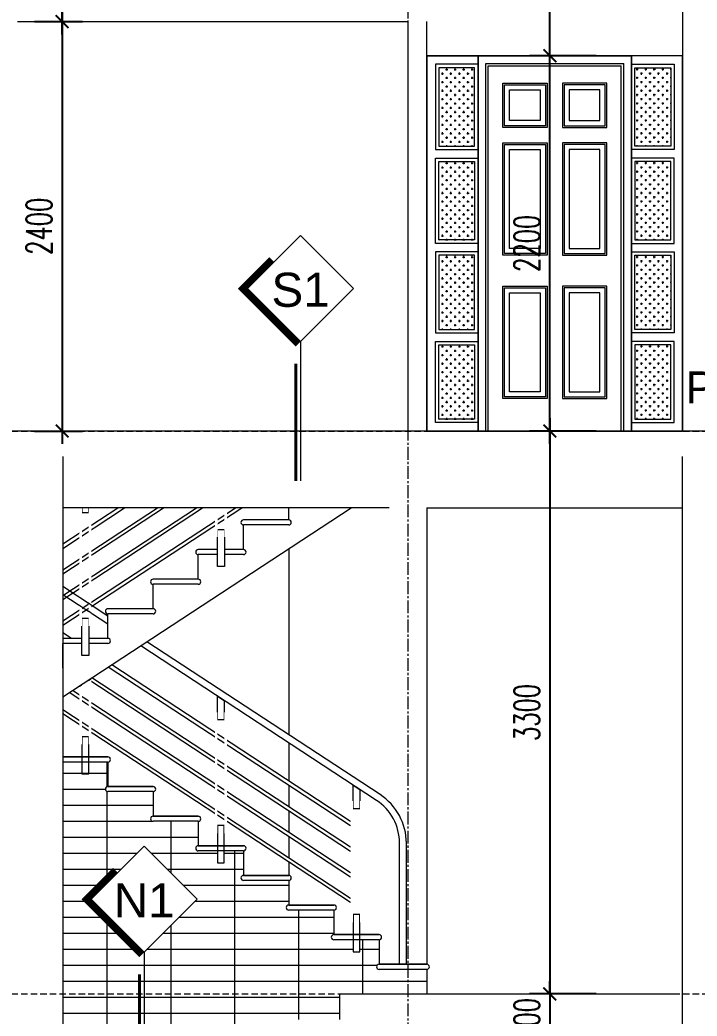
# Model space of a CAD drawing. Header units: millimetres. Extents: x -229618 to 2906, y -178063 to 96806.
# Drawn here: x -23834 to -19864, y -150935 to -145095 of the extents above; entities that cross this region are included whole.
import ezdxf
from ezdxf.enums import TextEntityAlignment as Align
from ezdxf.xclip import XClip

# ---------------------------------------------------------------- set-up
doc = ezdxf.new("R2010")
doc.units = ezdxf.units.MM
doc.header["$LTSCALE"] = 200
doc.header["$MEASUREMENT"] = 0
doc.header["$XCLIPFRAME"] = 0
doc.set_wipeout_variables(frame=1)
doc.header["$PDMODE"] = 3
doc.header["$PDSIZE"] = 50
doc.linetypes.add('CENTER2', pattern=[1.125, 0.75, -0.125, 0.125, -0.125])
doc.linetypes.add('DASHED2', pattern=[0.375, 0.25, -0.125])
doc.layers.get('0').update_dxf_attribs({"color": 95, "linetype": 'CONTINUOUS'})
doc.layers.get('DEFPOINTS').update_dxf_attribs({"linetype": 'CONTINUOUS'})
for name, color, linetype, lineweight in [('cat', 1, 'CONTINUOUS', 40), ('hatch', 250, 'CONTINUOUS', 5), ('nho', 252, 'CONTINUOUS', 15), ('thay', 7, 'CONTINUOUS', 18), ('tim', 18, 'CENTER2', 9)]:
    doc.layers.add(name, color=color, linetype=linetype, lineweight=lineweight)
doc.layers.add('DIM', color=251, linetype='CONTINUOUS')
doc.layers.add('TEXT', color=33, linetype='CONTINUOUS')
doc.styles.add('Aria H iso', font='Vharial_0.ttf')
doc.styles.add('CHU HOA Day', font='Vharial_0.ttf')
doc.styles.add('Scale', font='vnsimli.shx', dxfattribs={"width": 0.65, "bigfont": 'bigfont.shx'})
doc.dimstyles.new('Scale', dxfattribs={"dimscale": 75, "dimtxt": 2, "dimasz": 1, "dimexe": 1.6, "dimexo": 0, "dimgap": 0.8, "dimtad": 1, "dimdec": 0, "dimzin": 0, "dimdsep": 46, "dimtxsty": 'Scale', "dimblk": 'ARCHTICK', "dimcen": 0.1, "dimdle": 1, "dimclrd": 256, "dimclre": 256, "dimclrt": 3, "dimadec": 0, "dimazin": 0, "dimtfac": 1, "dimtdec": 0, "dimtix": 1, "dimtmove": 2, "dimatfit": 3, "dimldrblk": 'ARCHTICK', "dimfxl": 0, "dimtolj": 1, "dimtzin": 0, "dimarcsym": 0})

# ---------------------------------------------------------------- blocks, each defined once
blk = doc.blocks.new('cthang')
for points in [[(-20, 738), (-20, 877.1), (20, 850.9), (20, 738)], [(-20, 118), (-20, -100), (20, -100), (20, 118)]]:
    blk.add_lwpolyline(points, close=True)
for points in [[(-20, 73), (-35, 73), (-35, 783), (-20, 783)], [(20, 73), (35, 73), (35, 783), (20, 783)]]:
    blk.add_wipeout(points)
blk = doc.blocks.new('_ArchTick')
at = {"color": 0, "linetype": 'ByBlock', "const_width": 0.15}
blk.add_lwpolyline([(-0.5, -0.5), (0.5, 0.5)], dxfattribs=at)
blk = doc.blocks.new('*D2584')
at = {"layer": 'DEFPOINTS', "color": 0, "linetype": 'Continuous'}
for p in [(-20456.1, -147504.9), (-20727, -150804.9), (-20456.1, -150804.9)]:
    blk.add_point(p, dxfattribs=at)
at = {"layer": 'DIM', "linetype": 'Continuous', "lineweight": -2}
for p, q in [((-20727, -147429.9), (-20727, -150879.9)), ((-20456.1, -147504.9), (-20847, -147504.9)), ((-20456.1, -150804.9), (-20847, -150804.9))]:
    blk.add_line(p, q, dxfattribs=at)
at = {"layer": 'DIM', "linetype": 'Continuous', "lineweight": -2, "xscale": 75, "yscale": 75, "zscale": 75}
for p, rotation in [((-20727, -147504.9), 90), ((-20727, -150804.9), 270)]:
    blk.add_blockref('_ArchTick', p, dxfattribs=dict(at, rotation=rotation))
at = {"layer": 'DIM', "color": 3, "linetype": 'Continuous', "insert": (-20862, -149154.9), "char_height": 150, "attachment_point": 5, "rotation": 90, "style": 'Scale'}
blk.add_mtext('\\A1;3300', dxfattribs=at)
blk = doc.blocks.new('*D2518')
at = {"layer": 'DEFPOINTS', "color": 0, "linetype": 'Continuous'}
for p in [(-20456.1, -150804.9), (-20727, -151104.9), (-20456.1, -151104.9)]:
    blk.add_point(p, dxfattribs=at)
at = {"layer": 'DIM', "linetype": 'Continuous', "lineweight": -2}
for p, q in [((-20727, -150804.9), (-20727, -150729.9)), ((-20456.1, -150804.9), (-20847, -150804.9)), ((-20727, -150804.9), (-20727, -151104.9)), ((-20456.1, -151104.9), (-20847, -151104.9)), ((-20727, -151104.9), (-20727, -151179.9))]:
    blk.add_line(p, q, dxfattribs=at)
at = {"layer": 'DIM', "linetype": 'Continuous', "lineweight": -2, "xscale": 75, "yscale": 75, "zscale": 75}
for p, rotation in [((-20727, -150804.9), 270), ((-20727, -151104.9), 90)]:
    blk.add_blockref('_ArchTick', p, dxfattribs=dict(at, rotation=rotation))
at = {"layer": 'DIM', "color": 3, "linetype": 'Continuous', "insert": (-20862, -150954.9), "char_height": 150, "attachment_point": 5, "rotation": 90, "style": 'Scale'}
blk.add_mtext('\\A1;300', dxfattribs=at)
blk = doc.blocks.new('*D2519')
at = {"layer": 'DEFPOINTS', "color": 0, "linetype": 'Continuous'}
for p in [(-20727, -145304.9), (-20456.1, -145304.9), (-20456.1, -147504.9)]:
    blk.add_point(p, dxfattribs=at)
at = {"layer": 'DIM', "linetype": 'Continuous', "lineweight": -2}
for p, q in [((-20727, -147579.9), (-20727, -145229.9)), ((-20456.1, -145304.9), (-20847, -145304.9)), ((-20456.1, -147504.9), (-20847, -147504.9))]:
    blk.add_line(p, q, dxfattribs=at)
at = {"layer": 'DIM', "linetype": 'Continuous', "lineweight": -2, "xscale": 75, "yscale": 75, "zscale": 75}
for p, rotation in [((-20727, -145304.9), 90), ((-20727, -147504.9), 270)]:
    blk.add_blockref('_ArchTick', p, dxfattribs=dict(at, rotation=rotation))
at = {"layer": 'DIM', "color": 3, "linetype": 'Continuous', "insert": (-20862, -146404.9), "char_height": 150, "attachment_point": 5, "rotation": 90, "style": 'Scale'}
blk.add_mtext('\\A1;2200', dxfattribs=at)
blk = doc.blocks.new('*D2520')
at = {"layer": 'DEFPOINTS', "color": 0, "linetype": 'Continuous'}
for p in [(-20727, -144204.9), (-20456.1, -144204.9), (-20456.1, -145304.9)]:
    blk.add_point(p, dxfattribs=at)
at = {"layer": 'DIM', "linetype": 'Continuous', "lineweight": -2}
for p, q in [((-20727, -145379.9), (-20727, -144129.9)), ((-20456.1, -144204.9), (-20847, -144204.9)), ((-20456.1, -145304.9), (-20847, -145304.9))]:
    blk.add_line(p, q, dxfattribs=at)
at = {"layer": 'DIM', "linetype": 'Continuous', "lineweight": -2, "xscale": 75, "yscale": 75, "zscale": 75}
for p, rotation in [((-20727, -144204.9), 90), ((-20727, -145304.9), 270)]:
    blk.add_blockref('_ArchTick', p, dxfattribs=dict(at, rotation=rotation))
at = {"layer": 'DIM', "color": 3, "linetype": 'Continuous', "insert": (-20862, -144754.9), "char_height": 150, "attachment_point": 5, "rotation": 90, "style": 'Scale'}
blk.add_mtext('\\A1;1100', dxfattribs=at)
blk = doc.blocks.new('*D2521')
at = {"layer": 'DEFPOINTS', "color": 0, "linetype": 'Continuous'}
for p in [(-23747.7, -145104.9), (-23747.7, -147504.9), (-23586.7, -147504.9)]:
    blk.add_point(p, dxfattribs=at)
at = {"layer": 'DIM', "linetype": 'Continuous', "lineweight": -2}
for p, q in [((-23586.7, -145029.9), (-23586.7, -147579.9)), ((-23747.7, -145104.9), (-23466.7, -145104.9)), ((-23747.7, -147504.9), (-23466.7, -147504.9))]:
    blk.add_line(p, q, dxfattribs=at)
at = {"layer": 'DIM', "linetype": 'Continuous', "lineweight": -2, "xscale": 75, "yscale": 75, "zscale": 75}
for p, rotation in [((-23586.7, -145104.9), 90), ((-23586.7, -147504.9), 270)]:
    blk.add_blockref('_ArchTick', p, dxfattribs=dict(at, rotation=rotation))
at = {"layer": 'DIM', "color": 3, "linetype": 'Continuous', "insert": (-23721.7, -146304.9), "char_height": 150, "attachment_point": 5, "rotation": 90, "style": 'Scale'}
blk.add_mtext('\\A1;2400', dxfattribs=at)
blk = doc.blocks.new('*D2540')
at = {"layer": 'DEFPOINTS', "color": 0, "linetype": 'Continuous'}
for p in [(-23747.7, -144204.9), (-23586.7, -144204.9), (-23747.7, -145104.9)]:
    blk.add_point(p, dxfattribs=at)
at = {"layer": 'DIM', "linetype": 'Continuous', "lineweight": -2}
for p, q in [((-23586.7, -145179.9), (-23586.7, -144129.9)), ((-23747.7, -144204.9), (-23466.7, -144204.9)), ((-23747.7, -145104.9), (-23466.7, -145104.9))]:
    blk.add_line(p, q, dxfattribs=at)
at = {"layer": 'DIM', "linetype": 'Continuous', "lineweight": -2, "xscale": 75, "yscale": 75, "zscale": 75}
for p, rotation in [((-23586.7, -144204.9), 90), ((-23586.7, -145104.9), 270)]:
    blk.add_blockref('_ArchTick', p, dxfattribs=dict(at, rotation=rotation))
at = {"layer": 'DIM', "color": 3, "linetype": 'Continuous', "insert": (-23721.7, -144654.9), "char_height": 150, "attachment_point": 5, "rotation": 90, "style": 'Scale'}
blk.add_mtext('\\A1;900', dxfattribs=at)
blk = doc.blocks.new('kyhieu1')
at = {"layer": 'cat', "ltscale": 600}
blk.add_line((27.5, -131), (27.5, -816.6), dxfattribs=at)
at = {"color": 15, "linetype": 'Continuous'}
blk.add_wipeout([(0, 0), (311.1, 311.1), (0, 622.3), (-311.1, 311.1)], dxfattribs=at).dxf.layer = 'thay'
at = {"linetype": 'Continuous'}
blk.add_wipeout([(0, 622.3), (-311.1, 311.1), (0, 0), (311.1, 311.1)], dxfattribs=at).dxf.layer = 'DIM'
at = {"layer": 'thay', "ltscale": 600}
blk.add_line((0, 0), (0, -816.6), dxfattribs=at)
at = {"layer": 'thay', "color": 15, "linetype": 'Continuous'}
blk.add_lwpolyline([(0, 0), (311.1, 311.1), (0, 622.3), (-311.1, 311.1)], close=True, dxfattribs=at)
at = {"layer": 'thay', "color": 1, "linetype": 'Continuous', "const_width": 40}
blk.add_lwpolyline([(14.1, -14.1), (339.4, 311.1), (169.7, 480.8)], dxfattribs=at)
at = {"layer": 'TEXT', "style": 'CHU HOA Day'}
blk.add_attdef('N1', text='', height=200, dxfattribs=at).set_placement((0, 304.1), align=Align.MIDDLE)
blk = doc.blocks.new('D1')
for p, q in [((855, 2155), (45, 2155)), ((45, 0), (45, 2155)), ((60, 0), (60, 2140)), ((840, 2140), (60, 2140)), ((840, 0), (840, 2140)), ((855, 0), (855, 2155)), ((0, 0), (900, 0))]:
    blk.add_line(p, q)
for points in [[(900, 0), (900, 2200), (0, 2200), (0, 0)], [(405, 2040), (405, 1780), (145, 1780), (145, 2040), (405, 2040)], [(495, 2040), (495, 1780), (755, 1780), (755, 2040), (495, 2040)], [(405, 1690), (405, 1030), (145, 1030), (145, 1690), (405, 1690)], [(495, 1690), (495, 1030), (755, 1030), (755, 1690), (495, 1690)], [(45.2, 1220.2), (45.2, 1290.2)], [(405, 850), (405, 190), (145, 190), (145, 850), (405, 850)], [(495, 850), (495, 190), (755, 190), (755, 850), (495, 850)]]:
    blk.add_lwpolyline(points)
for points in [[(395, 2030), (395, 1790), (155, 1790), (155, 2030)], [(365, 2000), (365, 1820), (185, 1820), (185, 2000)], [(505, 2030), (505, 1790), (745, 1790), (745, 2030)], [(535, 2000), (535, 1820), (715, 1820), (715, 2000)], [(395, 1680), (395, 1040), (155, 1040), (155, 1680)], [(365, 1650), (365, 1070), (185, 1070), (185, 1650)], [(505, 1680), (505, 1040), (745, 1040), (745, 1680)], [(535, 1650), (535, 1070), (715, 1070), (715, 1650)], [(395, 840), (395, 200), (155, 200), (155, 840)], [(505, 840), (505, 200), (745, 200), (745, 840)], [(365, 810), (365, 230), (185, 230), (185, 810)], [(535, 810), (535, 230), (715, 230), (715, 810)]]:
    blk.add_lwpolyline(points, close=True)
at = {"const_width": 7.5}
for points in [[(45.2, 1891.9), (45.2, 1961.9)], [(45.2, 177.8), (45.2, 247.8)]]:
    blk.add_lwpolyline(points, dxfattribs=at)

msp = doc.modelspace()

# ---------------------------------------------------------------- hatches: boundary and pattern name
at = {"layer": 'hatch'}
h = msp.add_hatch(dxfattribs=at)
h.set_pattern_fill('CROSS', color=256, scale=100, style=0)
h.set_pattern_definition([(7e-15, (-21338.212, -147434.865), (25, 25), [12.5, -37.5]), (90, (-21331.962, -147441.115), (-25, 25), [12.5, -37.5])])
h.paths.add_polyline_path([(-21378.2, -146999.9), (-21168.2, -146999.9), (-21168.2, -147434.9), (-21378.2, -147434.9)])
h.paths.add_polyline_path([(-21378.2, -146909.9), (-21378.2, -146474.9), (-21168.2, -146474.9), (-21168.2, -146909.9)])
h.paths.add_polyline_path([(-21378.2, -145924.9), (-21168.2, -145924.9), (-21168.2, -146384.9), (-21378.2, -146384.9)])
h.paths.add_polyline_path([(-21378.2, -145834.9), (-21378.2, -145374.9), (-21168.2, -145374.9), (-21168.2, -145834.9)])
h = msp.add_hatch(dxfattribs=at)
h.set_pattern_fill('CROSS', color=256, scale=100, style=0)
h.set_pattern_definition([(180, (-20058.212, -147434.865), (-25, 25), [12.5, -37.5]), (90, (-20064.462, -147441.115), (25, 25), [12.5, -37.5])])
h.paths.add_polyline_path([(-20018.2, -146999.9), (-20018.2, -147434.9), (-20228.2, -147434.9), (-20228.2, -146999.9)])
h.paths.add_polyline_path([(-20018.2, -146909.9), (-20228.2, -146909.9), (-20228.2, -146474.9), (-20018.2, -146474.9)])
h.paths.add_polyline_path([(-20018.2, -145924.9), (-20018.2, -146384.9), (-20228.2, -146384.9), (-20228.2, -145924.9)])
h.paths.add_polyline_path([(-20018.2, -145834.9), (-20228.2, -145834.9), (-20228.2, -145374.9), (-20018.2, -145374.9)])
at = {"layer": 'hatch', "linetype": 'Continuous'}
h = msp.add_hatch(dxfattribs=at)
h.set_pattern_fill('GRATE', color=256, scale=3000, style=0)
h.set_pattern_definition([(180, (-21448.21, -151104.865), (0, 93.75), []), (90, (-21448.2, -151104.86), (375, 2e-14), [])])
h.paths.add_polyline_path([(-21558.2, -150661.2), (-21448.2, -150661.2), (-21448.2, -150804.9), (-21558.2, -150804.9)])
edge = h.paths.add_edge_path()
edge.add_line((-23583.2, -151104.9), (-23583.2, -149445.4))
edge.add_line((-23583.2, -149445.4), (-23318.2, -149445.4))
edge.add_line((-23318.2, -149445.4), (-23318.2, -149589.1))
edge.add_arc((-23318.2, -149604.1), 15, 450, 630)
edge.add_line((-23318.2, -149619.1), (-23053.2, -149619.1))
edge.add_line((-23053.2, -149619.1), (-23053.2, -149762.8))
edge.add_arc((-23053.2, -149777.8), 15, 450, 630)
edge.add_line((-23053.2, -149792.8), (-22788.2, -149792.8))
edge.add_line((-22788.2, -149792.8), (-22788.2, -149936.4))
edge.add_arc((-22788.2, -149951.4), 15, 450, 630)
edge.add_line((-22788.2, -149966.4), (-22675.7, -149966.4))
edge.add_line((-22675.7, -149966.4), (-22675.7, -150036.4))
edge.add_line((-22675.7, -150036.4), (-22635.7, -150036.4))
edge.add_line((-22635.7, -150036.4), (-22635.7, -149966.4))
edge.add_line((-22635.7, -149966.4), (-22523.2, -149966.4))
edge.add_line((-22523.2, -149966.4), (-22523.2, -150110.1))
edge.add_arc((-22523.2, -150125.1), 15, 450, 630)
edge.add_line((-22523.2, -150140.1), (-22258.2, -150140.1))
edge.add_line((-22258.2, -150140.1), (-22258.2, -150283.8))
edge.add_arc((-22258.2, -150298.8), 15, 450, 630)
edge.add_line((-22258.2, -150313.8), (-21993.2, -150313.8))
edge.add_line((-21993.2, -150313.8), (-21993.2, -150457.5))
edge.add_arc((-21993.2, -150472.5), 15, 450, 630)
edge.add_line((-21993.2, -150487.5), (-21880.7, -150487.5))
edge.add_line((-21880.7, -150487.5), (-21880.7, -150557.5))
edge.add_line((-21880.7, -150557.5), (-21840.7, -150557.5))
edge.add_line((-21840.7, -150557.5), (-21840.7, -150487.5))
edge.add_line((-21840.7, -150487.5), (-21728.2, -150487.5))
edge.add_line((-21728.2, -150487.5), (-21728.2, -150631.2))
edge.add_arc((-21728.2, -150646.2), 15, 450, 630)
edge.add_line((-21728.2, -150661.2), (-21558.2, -150661.2))
edge.add_line((-21558.2, -150661.2), (-21558.2, -150804.9))
edge.add_line((-21558.2, -150804.9), (-21958.2, -150804.9))
edge.add_line((-21958.2, -150804.9), (-21958.2, -150954.9))
edge.add_line((-21958.2, -150954.9), (-22258.2, -150954.9))
edge.add_line((-22258.2, -150954.9), (-22258.2, -151104.9))
edge.add_line((-22258.2, -151104.9), (-23583.2, -151104.9))

# ---------------------------------------------------------------- linework, layer by layer
at = {"layer": 'hatch', "color": 251, "linetype": 'DASHED2', "ltscale": 0.75}
msp.add_line((-27708.5, -147504.9), (-931.9, -147504.9), dxfattribs=at)
at = {"layer": 'hatch', "linetype": 'Continuous'}
for points in [[(-21148.2, -145304.9), (-21448.2, -145304.9), (-21448.2, -147504.9), (-21148.2, -147504.9)], [(-21448.2, -145304.9), (-21148.2, -145304.9), (-21148.2, -147504.9), (-21448.2, -147504.9)], [(-20248.2, -145304.9), (-21148.2, -145304.9), (-21148.2, -147504.9), (-20248.2, -147504.9)], [(-19948.2, -145304.9), (-20248.2, -145304.9), (-20248.2, -147504.9), (-19948.2, -147504.9)], [(-21378.2, -145834.9), (-21168.2, -145834.9), (-21168.2, -145374.9), (-21378.2, -145374.9)], [(-20018.2, -145834.9), (-20228.2, -145834.9), (-20228.2, -145374.9), (-20018.2, -145374.9)], [(-21378.2, -145924.9), (-21168.2, -145924.9), (-21168.2, -146384.9), (-21378.2, -146384.9)], [(-20018.2, -145924.9), (-20228.2, -145924.9), (-20228.2, -146384.9), (-20018.2, -146384.9)], [(-21378.2, -146909.9), (-21168.2, -146909.9), (-21168.2, -146474.9), (-21378.2, -146474.9)], [(-20018.2, -146909.9), (-20228.2, -146909.9), (-20228.2, -146474.9), (-20018.2, -146474.9)], [(-21378.2, -146999.9), (-21168.2, -146999.9), (-21168.2, -147434.9), (-21378.2, -147434.9)], [(-20018.2, -146999.9), (-20228.2, -146999.9), (-20228.2, -147434.9), (-20018.2, -147434.9)]]:
    msp.add_lwpolyline(points, close=True, dxfattribs=at)
for points in [[(-23583.2, -148166.3), (-23260.7, -147954.9)], [(-23583.2, -148192.7), (-23220.4, -147954.9)], [(-23583.2, -148318.5), (-23028.4, -147954.9)], [(-23583.2, -148342.7), (-22991.5, -147954.9)], [(-23583.2, -148468.5), (-22799.6, -147954.9)], [(-23583.2, -148492.7), (-22762.7, -147954.9)], [(-23583.2, -148618.5), (-22570.7, -147954.9)], [(-23583.2, -148642.7), (-22533.8, -147954.9)], [(-23532.3, -148720.7), (-23583.2, -148687.3)], [(-21895.7, -149819.7), (-23316.1, -148888.8)], [(-21895.7, -149793.3), (-23295.9, -148875.6)], [(-21895.7, -149969.7), (-23430.5, -148963.8)], [(-21895.7, -149945.5), (-23412, -148951.7)], [(-21895.7, -150095.5), (-23526.5, -149026.7)], [(-21895.7, -150119.7), (-23544.9, -149038.8)], [(-21895.7, -150245.5), (-23583.2, -149139.5)], [(-21895.7, -150269.7), (-23583.2, -149163.7)]]:
    msp.add_lwpolyline(points, dxfattribs=at)
at = {"layer": 'nho', "linetype": 'Continuous'}
for points in [[(-21398.2, -145854.9), (-21148.2, -145854.9), (-21148.2, -145354.9), (-21398.2, -145354.9)], [(-19998.2, -145854.9), (-20248.2, -145854.9), (-20248.2, -145354.9), (-19998.2, -145354.9)], [(-21398.2, -145904.9), (-21148.2, -145904.9), (-21148.2, -146404.9), (-21398.2, -146404.9)], [(-19998.2, -145904.9), (-20248.2, -145904.9), (-20248.2, -146404.9), (-19998.2, -146404.9)], [(-21398.2, -146929.9), (-21148.2, -146929.9), (-21148.2, -146454.9), (-21398.2, -146454.9)], [(-19998.2, -146929.9), (-20248.2, -146929.9), (-20248.2, -146454.9), (-19998.2, -146454.9)], [(-21398.2, -146979.9), (-21148.2, -146979.9), (-21148.2, -147454.9), (-21398.2, -147454.9)], [(-19998.2, -146979.9), (-20248.2, -146979.9), (-20248.2, -147454.9), (-19998.2, -147454.9)]]:
    msp.add_lwpolyline(points, close=True, dxfattribs=at)
at = {"layer": 'thay', "linetype": 'Continuous'}
for p, q in [((-19948.2, -144354.9), (-19948.2, -147504.9)), ((-23848.2, -145104.9), (-21558.2, -145104.9)), ((-21558.2, -147504.9), (-21558.2, -145104.9)), ((-21448.2, -147504.9), (-21448.2, -145104.9)), ((-17468.2, -147504.9), (-24068.2, -147504.9)), ((-23583.2, -147654.9), (-23583.2, -151104.9)), ((-19948.2, -151104.9), (-19948.2, -147654.9)), ((-22258.2, -148025.9), (-22258.2, -147954.9)), ((-21448.2, -147954.9), (-21448.2, -150631.2)), ((-21448.2, -147954.9), (-19948.2, -147954.9)), ((-22258.2, -148025.9), (-22523.2, -148025.9)), ((-22258.2, -148055.9), (-22523.2, -148055.9)), ((-22523.2, -148199.6), (-22523.2, -148055.9)), ((-22258.2, -148195.5), (-22258.2, -149285.1)), ((-22788.2, -148373.3), (-22788.2, -148229.6)), ((-22788.2, -148373.3), (-23053.2, -148373.3)), ((-22788.2, -148403.3), (-23053.2, -148403.3)), ((-23053.2, -148547), (-23053.2, -148403.3)), ((-23053.2, -148547), (-23318.2, -148547)), ((-23053.2, -148577), (-23318.2, -148577)), ((-23318.2, -148720.7), (-23318.2, -148577)), ((-23583.2, -148894.3), (-23583.2, -148750.7)), ((-22258.2, -149333), (-22258.2, -149555.7)), ((-23053.2, -149589.1), (-23318.2, -149589.1)), ((-23053.2, -149619.1), (-23318.2, -149619.1)), ((-22258.2, -149582.1), (-22258.2, -149708)), ((-22258.2, -149732.1), (-22258.2, -149858)), ((-22788.2, -149762.8), (-23053.2, -149762.8)), ((-22788.2, -149792.8), (-23053.2, -149792.8)), ((-22258.2, -149882.1), (-22258.2, -150008)), ((-21608.2, -150631.2), (-21608.2, -149921)), ((-21568.2, -150631.2), (-21568.2, -149921)), ((-22258.2, -150032.1), (-22258.2, -150110.1)), ((-22258.2, -150110.1), (-22523.2, -150110.1)), ((-22258.2, -150140.1), (-22523.2, -150140.1)), ((-22258.2, -150140.1), (-22258.2, -150283.8)), ((-21993.2, -150283.8), (-22258.2, -150283.8)), ((-21993.2, -150313.8), (-22258.2, -150313.8)), ((-21448.2, -150631.2), (-21728.2, -150631.2)), ((-21448.2, -150661.2), (-21728.2, -150661.2))]:
    msp.add_line(p, q, dxfattribs=at)
at = {"layer": 'thay'}
msp.add_lwpolyline([(-19948.2, -145304.9), (-21448.2, -145304.9), (-21448.2, -147504.9), (-19948.2, -147504.9)], close=True, dxfattribs=at)
msp.add_lwpolyline([(-19948.2, -145304.9), (-21448.2, -145304.9), (-21448.2, -147504.9), (-19948.2, -147504.9)], close=True, dxfattribs=at)
at = {"layer": 'thay', "linetype": 'Continuous'}
for points in [[(-23318.2, -149445.4), (-23318.2, -149589.1), (-23053.2, -149589.1)], [(-23053.2, -149619.1), (-23053.2, -149762.8), (-22788.2, -149762.8)], [(-22523.2, -149966.4), (-22523.2, -150110.1), (-22258.2, -150110.1)], [(-22258.2, -150140.1), (-22258.2, -150283.8), (-21993.2, -150283.8)], [(-21728.2, -150487.5), (-21728.2, -150631.2), (-21448.2, -150631.2)], [(-21448.2, -150661.2), (-21448.2, -150804.9)], [(-21958.2, -150954.9), (-21958.2, -150804.9), (-19978.2, -150804.9)]]:
    msp.add_lwpolyline(points, dxfattribs=at)
for centre, radius, start, end in [((-22523.2, -148040.9), 15, 90, 270), ((-22258.2, -148040.9), 15, 270, 90), ((-22788.2, -148214.6), 15, 90, 270), ((-22523.2, -148214.6), 15, 270, 90), ((-23053.2, -148388.3), 15, 90, 270), ((-22788.2, -148388.3), 15, 270, 90), ((-23318.2, -148562), 15, 90, 270), ((-23053.2, -148562), 15, 270, 90), ((-23318.2, -148735.7), 15, 270, 90), ((-23318.2, -149430.4), 15, 270, 90), ((-23318.2, -149604.1), 15, 90, 270), ((-23053.2, -149604.1), 15, 270, 90), ((-21908.2, -149921), 300, 0, 56.75868), ((-21908.2, -149921), 340, 0, 56.75868), ((-23053.2, -149777.8), 15, 90, 270), ((-22788.2, -149777.8), 15, 270, 90), ((-22788.2, -149951.4), 15, 90, 270), ((-22523.2, -149951.4), 15, 270, 90), ((-22523.2, -150125.1), 15, 90, 270), ((-22258.2, -150125.1), 15, 270, 90), ((-22258.2, -150298.8), 15, 90, 270), ((-21993.2, -150298.8), 15, 270, 90), ((-21993.2, -150472.5), 15, 90, 270), ((-21728.2, -150472.5), 15, 270, 90), ((-21728.2, -150646.2), 15, 90, 270), ((-21448.2, -150646.2), 15, 270, 90)]:
    msp.add_arc(centre, radius, start, end, dxfattribs=at)
at = {"layer": 'tim', "ltscale": 0.5}
msp.add_line((-21558.2, -153410.8), (-21558.2, -139004.9), dxfattribs=at)

# ---------------------------------------------------------------- block references
at = {"layer": 'hatch', "linetype": 'Continuous', "xscale": -1}
msp.add_blockref('D1', (-20248.2, -147504.9), dxfattribs=at)

# ---------------------------------------------------------------- texts
at = {"layer": 'TEXT', "style": 'Aria H iso'}
msp.add_text('phßng ngñ 1', height=187.5, dxfattribs=at).set_placement((-19931.1, -147343))

# ---------------------------------------------------------------- dimensions: what is measured, and where the dimension line sits
at = {"layer": 'DIM', "linetype": 'Continuous'}
for base, p1, p2, picture, middle in [((-23586.7, -144204.9), (-23747.7, -145104.9), (-23747.7, -144204.9), '*D2540', (-23721.7, -144654.9)), ((-23586.7, -147504.9), (-23747.7, -145104.9), (-23747.7, -147504.9), '*D2521', (-23721.7, -146304.9)), ((-20727, -145304.9), (-20456.1, -147504.9), (-20456.1, -145304.9), '*D2519', (-20862, -146404.9)), ((-20727, -150804.9), (-20456.1, -147504.9), (-20456.1, -150804.9), '*D2584', (-20862, -149154.9)), ((-20727, -151104.9), (-20456.1, -150804.9), (-20456.1, -151104.9), '*D2518', (-20862, -150954.9))]:
    dim = msp.add_linear_dim(base=base, p1=p1, p2=p2, angle=90, dimstyle='Scale', override={"dimfxl": 70}, dxfattribs=at)
    dim.commit()
    dim.dimension.update_dxf_attribs({"geometry": picture, "text_midpoint": middle})
dim = msp.add_aligned_dim(p1=(-20456.1, -145304.9), p2=(-20456.1, -144204.9), distance=270.9, dimstyle='Scale', override={"dimfxl": 70}, dxfattribs=at)
dim.commit()
dim.dimension.update_dxf_attribs({"geometry": '*D2520', "text_midpoint": (-20862, -144754.9)})

# ---------------------------------------------------------------- next in the draw order: block references
ref = msp.add_blockref('kyhieu1', (-22188.5, -146980.8), dxfattribs=dict(at, xscale=-1))
ref.add_attrib('N1', 's1', dxfattribs={"layer": 'TEXT', "height": 200, "style": 'CHU HOA Day'}).set_placement((-22188.5, -146676.7), align=Align.MIDDLE)
at = {"layer": 'nho'}
ref = msp.add_blockref('cthang', (-23450.7, -148720.7), dxfattribs=dict(at, xscale=-1))
XClip(ref).set_block_clipping_path([(-1681.5989913869, -263.2987478175), (132.5000000003, 765.7894737438)])
ref = msp.add_blockref('cthang', (-22655.2, -148199.6), dxfattribs=dict(at, xscale=-1))
XClip(ref).set_block_clipping_path([(-886.0970964936, -784.351379421), (928.0018948936, 244.7368421403)])
ref = msp.add_blockref('cthang', (-23450.7, -149415.4), dxfattribs=at)
XClip(ref).set_block_clipping_path([(-246.4699198332, 276.7909458833), (172.9521440218, 551.6852479265), (172.9521440218, -365.881080952), (-269.7476624696, -365.881080952)])
for p in [(-22655.7, -149936.4), (-21860.7, -150457.5)]:
    msp.add_blockref('cthang', p, dxfattribs=at)

# ---------------------------------------------------------------- next in the draw order: linework, layer by layer
at = {"layer": 'thay', "linetype": 'Continuous'}
for p, q in [((-23583.2, -149063.9), (-21891.1, -147954.9)), ((-21668.2, -147954.9), (-23583.2, -147954.9)), ((-22675.2, -148199.6), (-22788.2, -148199.6)), ((-22523.2, -148199.6), (-22635.2, -148199.6)), ((-22675.2, -148229.6), (-22788.2, -148229.6)), ((-22523.2, -148229.6), (-22635.2, -148229.6)), ((-23318.2, -148590.4), (-23583.2, -148416.7)), ((-23318.2, -148638.2), (-23583.2, -148464.5)), ((-23470.7, -148720.7), (-23583.2, -148720.7)), ((-23318.2, -148720.7), (-23430.7, -148720.7)), ((-21721.8, -149636.7), (-23089.5, -148740.3)), ((-23470.7, -148750.7), (-23583.2, -148750.7)), ((-23318.2, -148750.7), (-23430.7, -148750.7)), ((-23318.2, -149415.4), (-23583.2, -149415.4)), ((-23318.2, -149445.4), (-23583.2, -149445.4)), ((-22523.2, -149936.4), (-22788.2, -149936.4)), ((-22523.2, -149966.4), (-22788.2, -149966.4)), ((-21728.2, -150457.5), (-21993.2, -150457.5)), ((-21728.2, -150487.5), (-21993.2, -150487.5))]:
    msp.add_line(p, q, dxfattribs=at)
for points in [[(-21743.7, -149670.2), (-23126, -148764.2)], [(-23583.2, -149271.7), (-23583.2, -149415.4), (-23318.2, -149415.4)], [(-22788.2, -149792.8), (-22788.2, -149936.4), (-22523.2, -149936.4)], [(-21993.2, -150313.8), (-21993.2, -150457.5), (-21728.2, -150457.5)]]:
    msp.add_lwpolyline(points, dxfattribs=at)

# ---------------------------------------------------------------- next in the draw order: block references
at = {"layer": 'DIM', "linetype": 'Continuous'}
ref = msp.add_blockref('kyhieu1', (-23105.4, -150560.8), dxfattribs=dict(at, xscale=-1))
ref.add_attrib('N1', 'n1', dxfattribs={"layer": 'TEXT', "height": 200, "style": 'CHU HOA Day'}).set_placement((-23105.4, -150256.7), align=Align.MIDDLE)

# ---------------------------------------------------------------- next in the draw order: linework, layer by layer
at = {"layer": 'hatch', "color": 251, "linetype": 'DASHED2', "ltscale": 0.75}
msp.add_line((-27708.5, -150804.9), (-889.3, -150804.9), dxfattribs=at)

doc.saveas('drawing.dxf')
